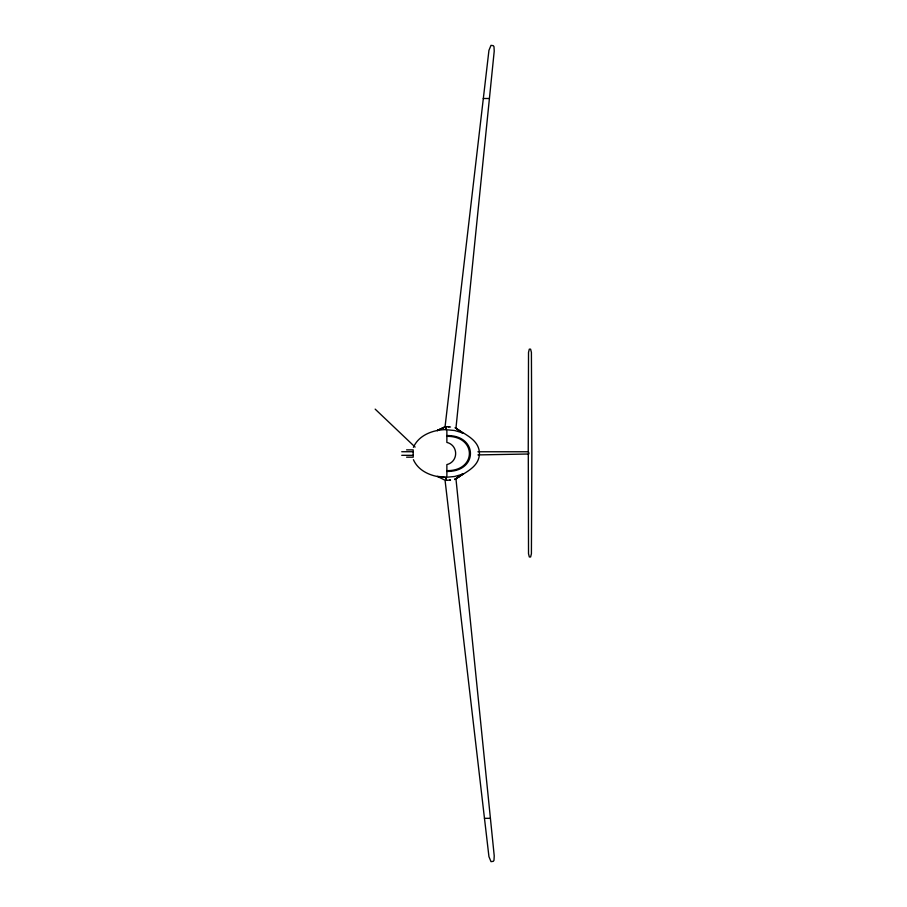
<?xml version="1.0" encoding="UTF-8"?>
<svg xmlns="http://www.w3.org/2000/svg" width="907" height="907" viewBox="0 0 907 907"><rect width="100%" height="100%" fill="white"/><g stroke="black" fill="none" stroke-linecap="round" stroke-linejoin="round"><path stroke-width="1.36" d="M528.237 452.094L528.52 352.404L529.325 349.161L530.595 349.161L531.411 352.404L531.842 453.069L531.411 553.735L530.618 556.977L529.337 556.977L528.52 553.735L528.293 453.931M406.585 449.872L413.184 449.872L413.184 457.173L406.585 457.173M445.904 429.669L446.527 426.619L450.53 427.004M446.527 426.619L445.904 429.612C433.195 429.816 418.875 434.929 413.411 447.321M528.826 453.727L528.645 452.162M528.634 453.999L477.932 454.917M437.219 430.474L445.904 426.573L437.287 430.655L445.054 426.778L488.941 50.35L491.004 45.35L493.317 45.679L493.986 46.699L494.224 51.098L455.972 428.07L462.559 433.024L455.087 427.651C464.622 434.555 479.168 439.51 479.452 453.5C479.179 467.513 464.599 472.411 455.087 479.35L462.559 473.976L455.972 478.93L494.224 855.902L493.986 860.301L493.317 861.321L491.004 861.65L488.941 856.65L445.054 480.222L437.287 476.345L445.904 477.331L446.527 480.381L450.53 479.996L449.849 480.064M462.695 474.146L454.6 479.531L462.729 474.191L454.588 476.504L446.868 477.218L446.868 464.588C458.568 461.697 458.568 445.303 446.868 442.412L446.868 429.782L454.588 430.496L462.672 432.877M446.868 470.642C476.889 471.164 476.889 435.836 446.868 436.358M446.868 471.425C478.295 471.991 478.295 435.009 446.868 435.575M483.261 98.5L489.417 98.5M401.733 451.731L413.173 451.731M477.91 451.765L528.191 451.765M401.733 455.314L413.184 455.314M484.44 818.329L490.415 818.329M448.421 426.8L449.067 426.857M375.158 409.125L415.111 447.072M413.411 459.679C418.875 472.071 433.195 477.184 445.904 477.388L446.527 480.381"/></g></svg>
